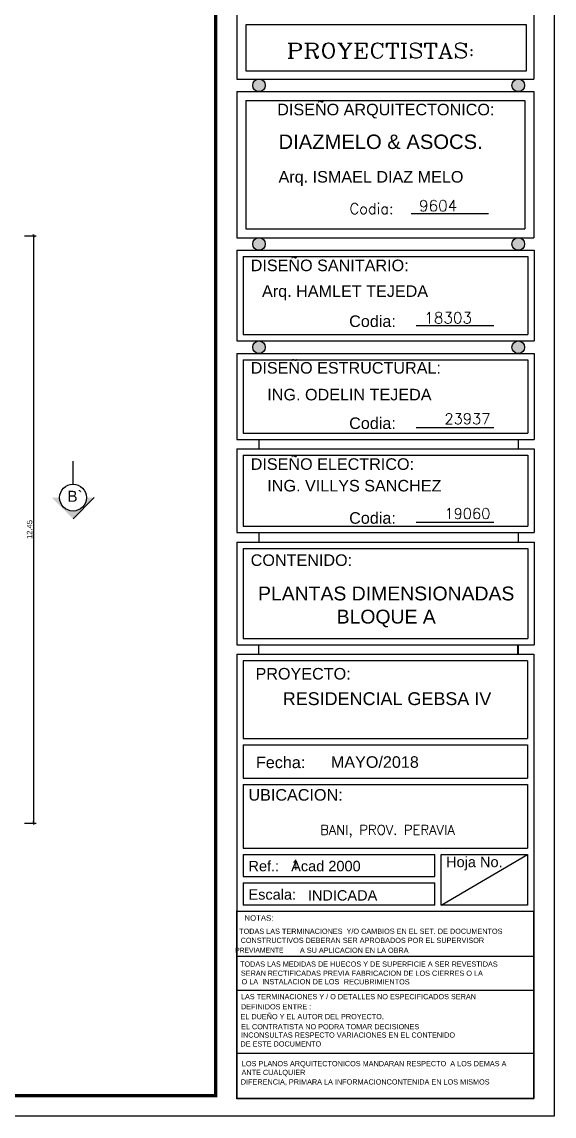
# Model space of a CAD drawing. Header units: feet. Extents: x -417 to 46, y -646 to -218.
# Drawn here: x -59.03 to -47.75, y -317.72 to -294.52 of the extents above; entities that cross this region are included whole.
import ezdxf
from ezdxf.enums import TextEntityAlignment as Align

# ---------------------------------------------------------------- set-up
doc = ezdxf.new("R2010")
doc.units = ezdxf.units.FT
doc.header["$MEASUREMENT"] = 0
doc.linetypes.add('ACAD_ISO03W100', pattern=[30, 12, -18])
doc.linetypes.add('DASHDOT', pattern=[25.4, 12.7, -6.35, 0, -6.35])
for name, color, linetype in [('1', 5, 'ACAD_ISO03W100'), ('DIM', 10, 'Continuous'), ('GRDUTIY', 5, 'Continuous'), ('MARCO', 7, 'Continuous'), ('TARGETA', 7, 'Continuous'), ('TARJETA2', 1, 'Continuous'), ('textos', 7, 'Continuous'), ('TEXXT', 8, 'Continuous')]:
    doc.layers.add(name, color=color, linetype=linetype)
doc.layers.add('DIM-COTAS', color=1, linetype='Continuous', lineweight=5)
doc.layers.add('TEXTO', color=7, linetype='Continuous', lineweight=5)
doc.styles.add('DAMIAN', font='arial.ttf', dxfattribs={"height": 0.12})
doc.styles.add('DIMTEXT', font='dim', dxfattribs={"width": 0.75, "bigfont": 'special'})
doc.styles.get("Standard").update_dxf_attribs({"font": 'arial.ttf', "height": 0.115})
doc.styles.add('TITTEXTM', font='romanc.shx')
doc.dimstyles.new('KEILY', dxfattribs={"dimtxt": 0.115, "dimasz": 0.06, "dimexe": 0.05, "dimexo": 0.2, "dimgap": 0.03, "dimtad": 1, "dimzin": 1, "dimdsep": 46, "dimtxsty": 'Standard', "dimblk": 'ARCHTICK', "dimcen": 2.5, "dimdle": 0.03, "dimclrd": 256, "dimclre": 256, "dimclrt": 7, "dimadec": 0, "dimazin": 0, "dimtfac": 1, "dimtmove": 2, "dimatfit": 3, "dimfxl": 0.2, "dimfxlon": 1, "dimtolj": 1, "dimtzin": 1, "dimarcsym": 0})

# ---------------------------------------------------------------- blocks, each defined once
blk = doc.blocks.new('_ArchTick')
at = {"layer": 'DIM-COTAS', "color": 0, "const_width": 0.15}
blk.add_lwpolyline([(-0.5, -0.5), (0.5, 0.5)], dxfattribs=at)
blk = doc.blocks.new('*D806')
at = {"layer": 'Defpoints', "color": 0, "transparency": 16777216}
for p in [(-59.30955871232906, -299.0570197766338), (-58.78059263359452, -299.0570197766338), (-59.30955871232908, -311.5036414858855)]:
    blk.add_point(p, dxfattribs=at)
at = {"layer": 'DIM', "lineweight": -2, "transparency": 16777216}
for p, q in [((-58.78059263359453, -311.5336414858854), (-58.78059263359452, -299.0270197766338)), ((-58.98059263359453, -299.0570197766338), (-58.73059263359453, -299.0570197766338)), ((-58.98059263359453, -311.5036414858855), (-58.73059263359453, -311.5036414858855))]:
    blk.add_line(p, q, dxfattribs=at)
at = {"layer": 'DIM', "lineweight": -2, "transparency": 16777216, "xscale": 0.06, "yscale": 0.06, "zscale": 0.06}
for p, rotation in [((-58.78059263359452, -299.0570197766338), 90), ((-58.78059263359453, -311.5036414858855), 270)]:
    blk.add_blockref('_ArchTick', p, dxfattribs=dict(at, rotation=rotation))
at = {"layer": 'DIM', "color": 7, "transparency": 16777216, "insert": (-58.86930852718248, -305.2803306312596), "char_height": 0.115, "attachment_point": 5, "rotation": 90}
blk.add_mtext('\\A1;12.45', dxfattribs=at)

msp = doc.modelspace()

# ---------------------------------------------------------------- hatches: boundary and pattern name
at = {"layer": 'GRDUTIY'}
h = msp.add_hatch(color=256, dxfattribs=at)
edge = h.paths.add_edge_path()
edge.add_line((-58.233398078877, -304.6046116334879), (-58.39631531870859, -304.6046116334879))
edge.add_line((-58.39631531870859, -304.6046116334879), (-57.94942658089153, -305.0521799911808))
edge.add_line((-57.94942658089153, -305.0521799911808), (-57.50253784307446, -304.6046116334879))
edge.add_line((-57.50253784307446, -304.6046116334879), (-57.66545508290605, -304.6046116334879))
edge.add_ellipse((-57.94942658089153, -304.6046116334879), major_axis=(0.2007981718885526, -0.2007981718885527), ratio=0.999999999999962, start_angle=225.0000000000011, end_angle=405.0000000000011, ccw=False)
at = {"layer": 'textos'}
h = msp.add_hatch(color=7, dxfattribs=at)
h.paths.add_polyline_path([(-54.00781787367509, -295.7300984516186, 1), (-54.00781787367509, -295.996367211382, 1)])
h.paths.add_polyline_path([(-48.51311815784902, -295.7300984516186, 1), (-48.51311815784902, -295.996367211382, 1)])
h = msp.add_hatch(color=7, dxfattribs=at)
h.paths.add_polyline_path([(-54.00781787367509, -299.0941939951256, 1), (-54.00781787367509, -299.3604627548892, 1)])
h.paths.add_polyline_path([(-48.51311815784902, -299.0941939951256, 1), (-48.51311815784902, -299.3604627548892, 1)])
h = msp.add_hatch(color=7, dxfattribs=at)
h.paths.add_polyline_path([(-54.00781787368055, -301.2823782360867, 1), (-54.00781787368055, -301.5486469958502, 1)])
h.paths.add_polyline_path([(-48.51311815785448, -301.2823782360867, 1), (-48.51311815785448, -301.5486469958502, 1)])

# ---------------------------------------------------------------- linework, layer by layer
at = {"layer": '1', "color": 4, "linetype": 'Continuous'}
for p, q in [((-54.47829518392132, -314.3286056473417), (-48.18397410294801, -314.3286056473417)), ((-54.47829518392132, -315.0473876539721), (-48.18397410294801, -315.0473876539721)), ((-54.47829518392746, -316.3855688953493), (-48.18397410294801, -316.3855688953493))]:
    msp.add_line(p, q, dxfattribs=at)
at = {"layer": 'GRDUTIY', "color": 8, "linetype": 'DASHDOT'}
for p, q in [((-80.25388877954637, -303.785507575884), (-57.94942658089153, -303.8325123099995)), ((-57.94942658089153, -304.3206401355024), (-57.94942658089153, -303.8325123100031))]:
    msp.add_line(p, q, dxfattribs=at)
at = {"layer": 'GRDUTIY'}
msp.add_line((-57.94944963972179, -305.0521799911808), (-57.50256090190473, -304.6046116334879), dxfattribs=at)
at = {"layer": 'GRDUTIY', "color": 3}
msp.add_circle((-57.94942658089153, -304.6046116334879), 0.2839714979845127, dxfattribs=at)
at = {"layer": 'MARCO'}
msp.add_lwpolyline([(-112.2525786124741, -275.7176053508621), (-47.75257861247405, -275.7176053508621), (-47.75257861247405, -317.7176053508621), (-112.2525786124741, -317.7176053508621)], close=True, dxfattribs=at)
at = {"layer": 'MARCO', "const_width": 0.07500000000000001}
msp.add_lwpolyline([(-54.92504918278837, -276.1516371573784), (-111.8185468059578, -276.1516371573784), (-111.8185468059578, -317.2835735443459), (-54.92504918278837, -317.2835735443459)], close=True, dxfattribs=at)
at = {"layer": 'TARGETA', "color": 3}
for p, q in [((-54.47829518392132, -294.3749516148056), (-54.47829518392132, -295.7300984516221)), ((-48.1839741029371, -294.3749516148056), (-48.1839741029371, -295.7300984516221)), ((-54.27819917050397, -295.5599605946418), (-54.27819917050397, -294.5750476282174)), ((-54.27819917050397, -294.5750476282174), (-48.3466823301643, -294.5750476282174)), ((-48.3466823301643, -294.5750476282174), (-48.3466823301643, -295.5599605946418)), ((-48.3466823301643, -295.5599605946418), (-54.27819917050397, -295.5599605946418)), ((-54.47829518392132, -295.7300984516221), (-48.1839741029371, -295.7300984516221)), ((-54.47829518392746, -295.9963672113842), (-54.47829518392132, -299.0941939951235)), ((-54.47829518392746, -295.9963672113842), (-48.18397410294256, -295.9963672113842)), ((-54.47829518392746, -295.9963672113842), (-48.18397410294256, -295.9963672113842)), ((-48.18397410294256, -295.9963672113842), (-48.18397410294256, -299.0941939951235)), ((-54.2897776422401, -296.1848847530654), (-54.2897776422401, -298.9056764534365)), ((-54.2897776422401, -296.1848847530654), (-48.37249164462889, -296.1848847530654)), ((-48.37249164462889, -296.1848847530654), (-48.37249164462889, -298.9056764534365)), ((-54.2897776422401, -298.9056764534365), (-48.37249164462889, -298.9056764534365)), ((-54.47829518392746, -299.0941939951235), (-48.18397410294256, -299.0941939951235)), ((-54.47829518392132, -299.3604627548855), (-48.17199382565809, -299.3604627548855)), ((-54.47829518392132, -299.3604627548855), (-54.47829518392132, -301.2823798548606)), ((-54.34411855927397, -299.4946393795333), (-48.30617045030613, -299.4946393795333)), ((-54.34411855927397, -299.4946393795333), (-54.3441185592792, -301.1482032302184)), ((-48.30617045030613, -299.4946393795333), (-48.30617045030613, -301.1482032302184)), ((-48.17199382565809, -299.3604627548855), (-48.17199382566366, -301.2823798548606)), ((-54.47829518392132, -301.2823798548606), (-48.17199382566366, -301.2823798548606)), ((-54.3441185592792, -301.1482032302184), (-48.30617045030613, -301.1482032302184)), ((-54.47829518392132, -301.5486469958466), (-54.47829518392132, -303.3693926087848)), ((-54.47829518392132, -301.5486469958466), (-48.17199382566366, -301.5486469958466)), ((-48.17199382566366, -301.5486469958466), (-48.17199382566366, -303.3693926087848)), ((-54.3441185592792, -301.6828236204944), (-54.3441185592792, -303.2352159841427)), ((-54.3441185592792, -301.6828236204944), (-48.30617045030613, -301.6828236204944)), ((-48.30617045030613, -301.6828236204944), (-48.30617045030613, -303.2352159841427)), ((-54.47829518392746, -303.3693926087848), (-48.17199382566366, -303.3693926087848)), ((-54.3441185592792, -303.2352159841427), (-48.30617045030613, -303.2352159841427)), ((-54.47829518392746, -303.5701052932224), (-54.47829518392132, -305.3461051379971)), ((-54.47829518392746, -303.5701052932224), (-48.17199382566366, -303.5701052932224)), ((-48.17199382566366, -303.5701052932224), (-48.17199382566366, -305.3461051379971)), ((-54.3441185592792, -303.7042819178703), (-54.3441185592792, -305.2119285133549)), ((-54.3441185592792, -303.7042819178703), (-48.30617045031227, -303.7042819178645)), ((-54.34409782179864, -303.7042723097201), (-54.34409782179864, -305.211918905205)), ((-48.30617045031227, -303.7042819178645), (-48.30617045030613, -305.2119285133549)), ((-54.3441185592792, -305.2119285133549), (-48.30617045030613, -305.2119285133549)), ((-54.34409782179864, -305.211918905205), (-48.30614971282034, -305.211918905205)), ((-54.47829518392746, -305.3461051379971), (-48.17199382566366, -305.3461051379971)), ((-48.51398560124676, -305.3461051379971), (-48.51398560124676, -305.5468178224347)), ((-54.47829518392746, -305.5468178224347), (-54.47829518392132, -306.2741447099608)), ((-54.47829518392746, -305.5468178224347), (-54.47829518392132, -307.7225341078398)), ((-54.47829518392746, -305.5468178224347), (-54.47829518392132, -306.2831622889669)), ((-54.47829518392746, -305.5468178224347), (-48.17199382566366, -305.5468178224347)), ((-54.3441185592792, -305.6809944470825), (-54.3441185592792, -307.5883574831919)), ((-54.3441185592792, -305.6809944470825), (-48.30617045031227, -305.6809944470825)), ((-48.30617045031227, -305.6809944470825), (-48.30617045031227, -307.5883574831919)), ((-48.17199382566366, -305.5468178224347), (-48.17199382565809, -307.7225341078398)), ((-54.3441185592792, -307.5883574831919), (-48.30617045030613, -307.5883574831919)), ((-54.47829518392132, -307.7225341078398), (-48.17199382565809, -307.7225341078398)), ((-54.47829518392132, -307.9226301212456), (-48.18397410294256, -307.9226301212456)), ((-54.47829518392132, -307.9226301212456), (-54.47829518392132, -313.3760495789288)), ((-54.34437345879519, -308.0648518584325), (-54.34437345879519, -309.713355515485)), ((-48.31789582806823, -308.0648518584325), (-54.34437345879519, -308.0648518584325)), ((-48.31789582806823, -308.0648518584325), (-48.31789582806823, -309.713355515485)), ((-48.18397410294256, -307.9226301212456), (-48.18397410294256, -313.3760495789288)), ((-54.34437345879519, -309.713355515485), (-48.31789582806823, -309.713355515485)), ((-54.34437345879519, -309.8472772406049), (-48.31789582806823, -309.8472772406049)), ((-54.34437345879519, -309.8472772406049), (-54.34437345879519, -310.5549509036882)), ((-48.31789582806823, -309.8472772406049), (-48.31789582806823, -310.5549509036882)), ((-54.34437345879519, -310.5549509036882), (-48.31789582806823, -310.5549509036882)), ((-54.34437345879519, -310.6888726288136), (-54.34437345879519, -312.0368323276543)), ((-54.34437345879519, -310.6888726288136), (-48.31789582806823, -310.6888726288136)), ((-54.34437345879519, -310.6888726288136), (-48.31789582806823, -310.6888726288136)), ((-48.31789582806823, -310.6888726288136), (-48.31789582806823, -312.0368323276543)), ((-54.34437345879519, -312.0368323276543), (-48.31789582806823, -312.0368323276543)), ((-54.34437345879519, -312.1707540527855), (-54.34437345879519, -312.6394800907287)), ((-54.34437345879519, -312.1707540527855), (-50.28208112993525, -312.1707540527855)), ((-50.28208112993525, -312.6394800907287), (-50.28208112993525, -312.1707540527855)), ((-50.14815940480946, -312.1707540527855), (-48.31789582806823, -312.1707540527855)), ((-50.14815940480946, -313.2421278538028), (-48.31789582806823, -312.1707540527855)), ((-50.14815940480946, -313.2421278538028), (-50.14815940480946, -312.1707540527855)), ((-48.31789582806823, -312.1707540527855), (-48.31789582806823, -313.2421278538028)), ((-54.34437345879519, -312.6394800907287), (-50.28208112993525, -312.6394800907287)), ((-54.34437345879519, -312.77340181586), (-54.34437345879519, -313.2421278538028)), ((-54.34437345879519, -312.77340181586), (-50.28208112993525, -312.77340181586)), ((-50.28208112993525, -313.2421278538028), (-50.28208112993525, -312.77340181586)), ((-50.28208112993525, -313.2421278538028), (-54.34437345879519, -313.2421278538028)), ((-48.31789582806823, -313.2421278538028), (-50.14815940480946, -313.2421278538028))]:
    msp.add_line(p, q, dxfattribs=at)
at = {"layer": 'TARJETA2', "color": 7}
msp.add_line((-54.47829518392132, -313.3760495789288), (-54.47829518392746, -317.3408395955851), dxfattribs=at)
at = {"layer": 'textos', "color": 7}
for p, q in [((-54.00868531707351, -303.3693926087848), (-54.00868531707351, -303.5701052932224)), ((-48.51398560124676, -303.3693926087848), (-48.51398560124676, -303.5701052932224)), ((-54.47829518392746, -303.5701052932224), (-54.47829518392132, -304.5525755947214)), ((-54.00868531707351, -305.3461051379971), (-54.00868531707351, -305.5468178224347)), ((-54.47829518392746, -307.7266815670557), (-54.47829518392132, -307.7225341078398)), ((-54.02066559435139, -307.7225341078398), (-54.02066559435139, -307.9226301212456)), ((-48.52596587852463, -307.7225341078398), (-48.52596587852463, -307.9226301212456)), ((-48.51398560124676, -307.7231036083319), (-48.51398560124676, -307.9238162927699)), ((-48.18397410294256, -313.3760495789288), (-54.47829518392132, -313.3760495789288)), ((-48.18397410294801, -313.2082923392662), (-48.18397410294801, -317.3408395955851)), ((-54.47829518392746, -317.3408395955851), (-48.18397410294801, -317.3408395955851))]:
    msp.add_line(p, q, dxfattribs=at)
for centre in [(-54.00781787367509, -295.8632328315002), (-48.51311815784902, -295.8632328315002), (-54.00781787367509, -299.2273283750073), (-48.51311815784902, -299.2273283750073), (-54.00781787368055, -301.4155126159685), (-48.51311815785448, -301.4155126159685)]:
    msp.add_circle(centre, 0.1331343798818282, dxfattribs=at)
at = {"layer": 'TEXXT'}
for p, q in [((-50.78476973014426, -298.577400683421), (-49.14325119640716, -298.577400683421)), ((-50.67282877610285, -300.954628917289), (-49.03131024236654, -300.954628917289)), ((-50.67282877610285, -303.1171694683249), (-49.03131024236654, -303.1171694683249)), ((-50.67282877610285, -305.1261264627211), (-49.03131024236654, -305.1261264627211))]:
    msp.add_line(p, q, dxfattribs=at)
at = {"layer": 'TEXXT', "const_width": 0.03141959028094109}
msp.add_lwpolyline([(-54.47829518392132, -313.3760495789288), (-48.18397410294801, -313.3760495789288), (-48.18397410294801, -317.3408395955851), (-54.47829518392746, -317.3408395955851), (-54.47829518392746, -313.3760495789288)], dxfattribs=at)

# ---------------------------------------------------------------- texts
at = {"style": 'DIMTEXT'}
msp.add_attdef('1', text='1', height=0.2356469271070585, dxfattribs=at).set_placement((-53.23566567011414, -312.5105210100553), align=Align.CENTER)
at = {"layer": 'TEXTO', "color": 7}
for s, height, p in [('NOTAS:', 0.1178234635535291, (-54.31461826550117, -313.4579821053084)), ('  PREVIAMENTE', 0.1021136684130586, (-54.59100907778748, -314.1479785746522))]:
    msp.add_text(s, height=height, dxfattribs=at).set_placement(p, align=Align.TOP_LEFT)
at = {"layer": 'textos', "color": 7, "style": 'TITTEXTM', "width": 1.2}
msp.add_text('PROYECTISTAS:', height=0.3151118321431348, dxfattribs=at).set_placement((-53.42484678336905, -294.9696543532836), align=Align.TOP_LEFT)
at = {"layer": 'textos', "color": 7}
for s, height, style, p in [('9604', 0.2354802117300006, 'TITTEXTM', (-50.61433648069624, -298.297386265074)), ('  Codia:', 0.2267587224066672, 'TITTEXTM', (-52.39858719502377, -298.3645876287453)), ('  Codia:', 0.2450728040688042, 'DAMIAN', (-52.28664624097757, -300.7418158626076)), ('18303', 0.2354802117300006, 'TITTEXTM', (-50.50239552665482, -300.6746144989419)), ('  Codia:', 0.2450728040688042, 'DAMIAN', (-52.28664624097757, -302.904356413649)), ('  Codia:', 0.2450728040688042, 'DAMIAN', (-52.28664624097757, -304.9133134080453)), ('Fecha:', 0.2450728040688042, 'DAMIAN', (-54.07205090862078, -310.0943231344049)), ('UBICACION:', 0.2450728040688042, 'DAMIAN', (-54.23120948555368, -310.783946664866)), ('Hoja No.', 0.2205655236619238, 'DAMIAN', (-50.04300354974907, -312.2190641204942)), ('Ref.:', 0.2205655236619238, 'DAMIAN', (-54.23120948555368, -312.3055304276619)), ('Acad 2000', 0.2205655236619238, 'DAMIAN', (-53.3257041500375, -312.3055304276619)), ('Escala:', 0.2205655236619238, 'DAMIAN', (-54.23120948555368, -312.9081781907362)), ('TODAS LAS TERMINACIONES  Y/O CAMBIOS EN EL SET. DE DOCUMENTOS', 0.1102827618309619, 'DAMIAN', (-54.42846102441672, -313.7427640776228)), ('CONSTRUCTIVOS DEBERAN SER APROBADOS POR EL SUPERVISOR  ', 0.1102827618309619, 'DAMIAN', (-54.3975073617828, -313.9353685271377)), ('A SU APLICACION EN LA OBRA', 0.1102827618309619, 'DAMIAN', (-53.14002777543863, -314.1460302905193)), ('TODAS LAS MEDIDAS DE HUECOS Y DE SUPERFICIE A SER REVESTIDAS ', 0.1102827618309619, 'DAMIAN', (-54.40978977978557, -314.4390537373057)), ('  SERAN', 0.1102827618309619, 'DAMIAN', (-54.47694279578991, -314.6322612713132)), (' O LA  INSTALACION DE LOS', 0.1102827618309619, 'DAMIAN', (-54.41946367696926, -314.8123708370074)), ('RECTIFICADAS PREVIA FABRICACION DE LOS CIERRES O LA   ', 0.1102827618309619, 'DAMIAN', (-53.82458519521072, -314.6326747712779)), ('RECUBRIMIENTOS', 0.1102827618309619, 'DAMIAN', (-52.20970352897234, -314.8149188082097)), ('LAS TERMINACIONES Y / O DETALLES NO ESPECIFICADOS SERAN ', 0.1102827618309619, 'DAMIAN', (-54.3899266414569, -315.1287806643643)), ('  DEFINIDOS ENTRE :', 0.1102827618309619, 'DAMIAN', (-54.47614513670351, -315.3444163944931)), ('EL DUEÑO Y EL AUTOR DEL PROYECTO.  ', 0.1102827618309619, 'DAMIAN', (-54.40003340012595, -315.5521217044731)), ('  EL CONTRATISTA NO PODRA TOMAR DECISIONES ', 0.1102827618309619, 'DAMIAN', (-54.47277988773999, -315.7666137943687)), ('INCONSULTAS RESPECTO VARIACIONES EN EL CONTENIDO  ', 0.1102827618309619, 'DAMIAN', (-54.38845799725311, -315.9434235538326)), (' DE ESTE DOCUMENTO', 0.1102827618309619, 'DAMIAN', (-54.44318034778769, -316.1314108263215)), ('LOS PLANOS ARQUITECTONICOS MANDARAN RESPECTO  A LOS DEMAS A ', 0.1102827618309619, 'DAMIAN', (-54.37031025590409, -316.5494003981415)), ('  ANTE CUALQUIER  ', 0.1102827618309619, 'DAMIAN', (-54.46309732205373, -316.7359134629571)), ('DIFERENCIA, PRIMARA LA INFORMACIONCONTENIDA EN LOS MISMOS', 0.1102827618309619, 'DAMIAN', (-54.39250519398502, -316.937117985431))]:
    msp.add_text(s, height=height, dxfattribs=dict(at, style=style)).set_placement(p, align=Align.TOP_LEFT)
at = {"layer": 'textos', "color": 7, "style": 'DAMIAN'}
for s, height, p in [('MAYO/2018', 0.2450728040688042, (-52.4843990347149, -310.3331526169797)), ('INDICADA', 0.2205655236619238, (-52.97252464264216, -313.1477010854761))]:
    msp.add_text(s, height=height, dxfattribs=at).set_placement(p)
at = {"layer": 'textos', "color": 7}
for s, insert, char_height, width, attachment_point, style in [('DISEÑO ARQUITECTONICO:', (-53.62033943379021, -296.2530863579249), 0.2450728040688042, 8.710453013585301, 1, 'DAMIAN'), ('DIAZMELO & ASOCS.', (-53.59352418622848, -296.9061934551731), 0.3063410050860053, 10.87903312933634, 1, 'DAMIAN'), ('Arq. ISMAEL DIAZ MELO', (-53.59352418622848, -297.6799689180675), 0.2450728040688042, 8.703226503469072, 1, 'DAMIAN'), ('DISEÑO SANITARIO:', (-54.18326106788351, -299.5578693680368), 0.2450728040688042, 8.710453013585301, 1, 'DAMIAN'), ('Arq. HAMLET TEJEDA', (-53.94289975906031, -300.1033222012417), 0.2450728040688042, 8.703226503469072, 1, 'DAMIAN'), ('DISEÑO ESTRUCTURAL:', (-54.18326106788351, -301.7301092657178), 0.2450728040688042, 8.710453013585301, 1, 'DAMIAN'), ('ING. ODELIN TEJEDA', (-53.83095880501958, -302.2976217594541), 0.2450728040688042, 8.703226503469072, 1, 'DAMIAN'), ('23937', (-50.07716301131308, -302.9330578599688), 0.227346109197208, 25.33523683411691, 4, 'TITTEXTM'), ('DISEÑO ELECTRICO:', (-54.18326106788351, -303.8948343730797), 0.2450728040688042, 44.2125062838213, 4, 'DAMIAN'), ('ING. VILLYS SANCHEZ', (-53.83093806753357, -304.228685089217), 0.2450728040688042, 8.703226503469072, 1, 'DAMIAN'), ('19060', (-50.07714227382917, -304.942005246215), 0.227346109197208, 25.33523683411691, 4, 'TITTEXTM'), ('CONTENIDO:', (-54.18326106788351, -305.8069860848337), 0.2450728040688042, 8.710453013585301, 1, 'DAMIAN'), ('PLANTAS DIMENSIONADAS\\PBLOQUE A', (-51.31129791558124, -306.4899857961302), 0.294087364882565, 10.44387180416289, 2, 'DAMIAN'), ('PROYECTO:', (-54.0809426833377, -308.2159353271246), 0.2450728040688042, 8.710453013585301, 1, 'DAMIAN'), ('RESIDENCIAL GEBSA IV', (-51.29413200896482, -308.7309975911481), 0.2723984217224757, 9.673636258605868, 2, 'DAMIAN'), (' BANI, PROV. PERAVIA', (-51.35547716839994, -311.5460847616264), 0.2042988162918568, 7.255227193954401, 2, 'TITTEXTM')]:
    msp.add_mtext(s, dxfattribs=dict(at, insert=insert, char_height=char_height, width=width, attachment_point=attachment_point, style=style))
at = {"layer": 'TEXXT', "insert": (-58.07111423601768, -304.459287345399), "char_height": 0.234, "width": 3.63, "attachment_point": 1, "style": 'DAMIAN'}
msp.add_mtext('B`', dxfattribs=at)

# ---------------------------------------------------------------- dimensions: what is measured, and where the dimension line sits
at = {"layer": 'DIM'}
dim = msp.add_linear_dim(base=(-58.78059263359452, -299.0570197766338), p1=(-59.30955871232908, -311.5036414858855), p2=(-59.30955871232906, -299.0570197766338), angle=90, dimstyle='KEILY', dxfattribs=at)
dim.commit()
dim.dimension.update_dxf_attribs({"geometry": '*D806', "text_midpoint": (-58.86930852718248, -305.2803306312596)})

doc.saveas('drawing.dxf')
